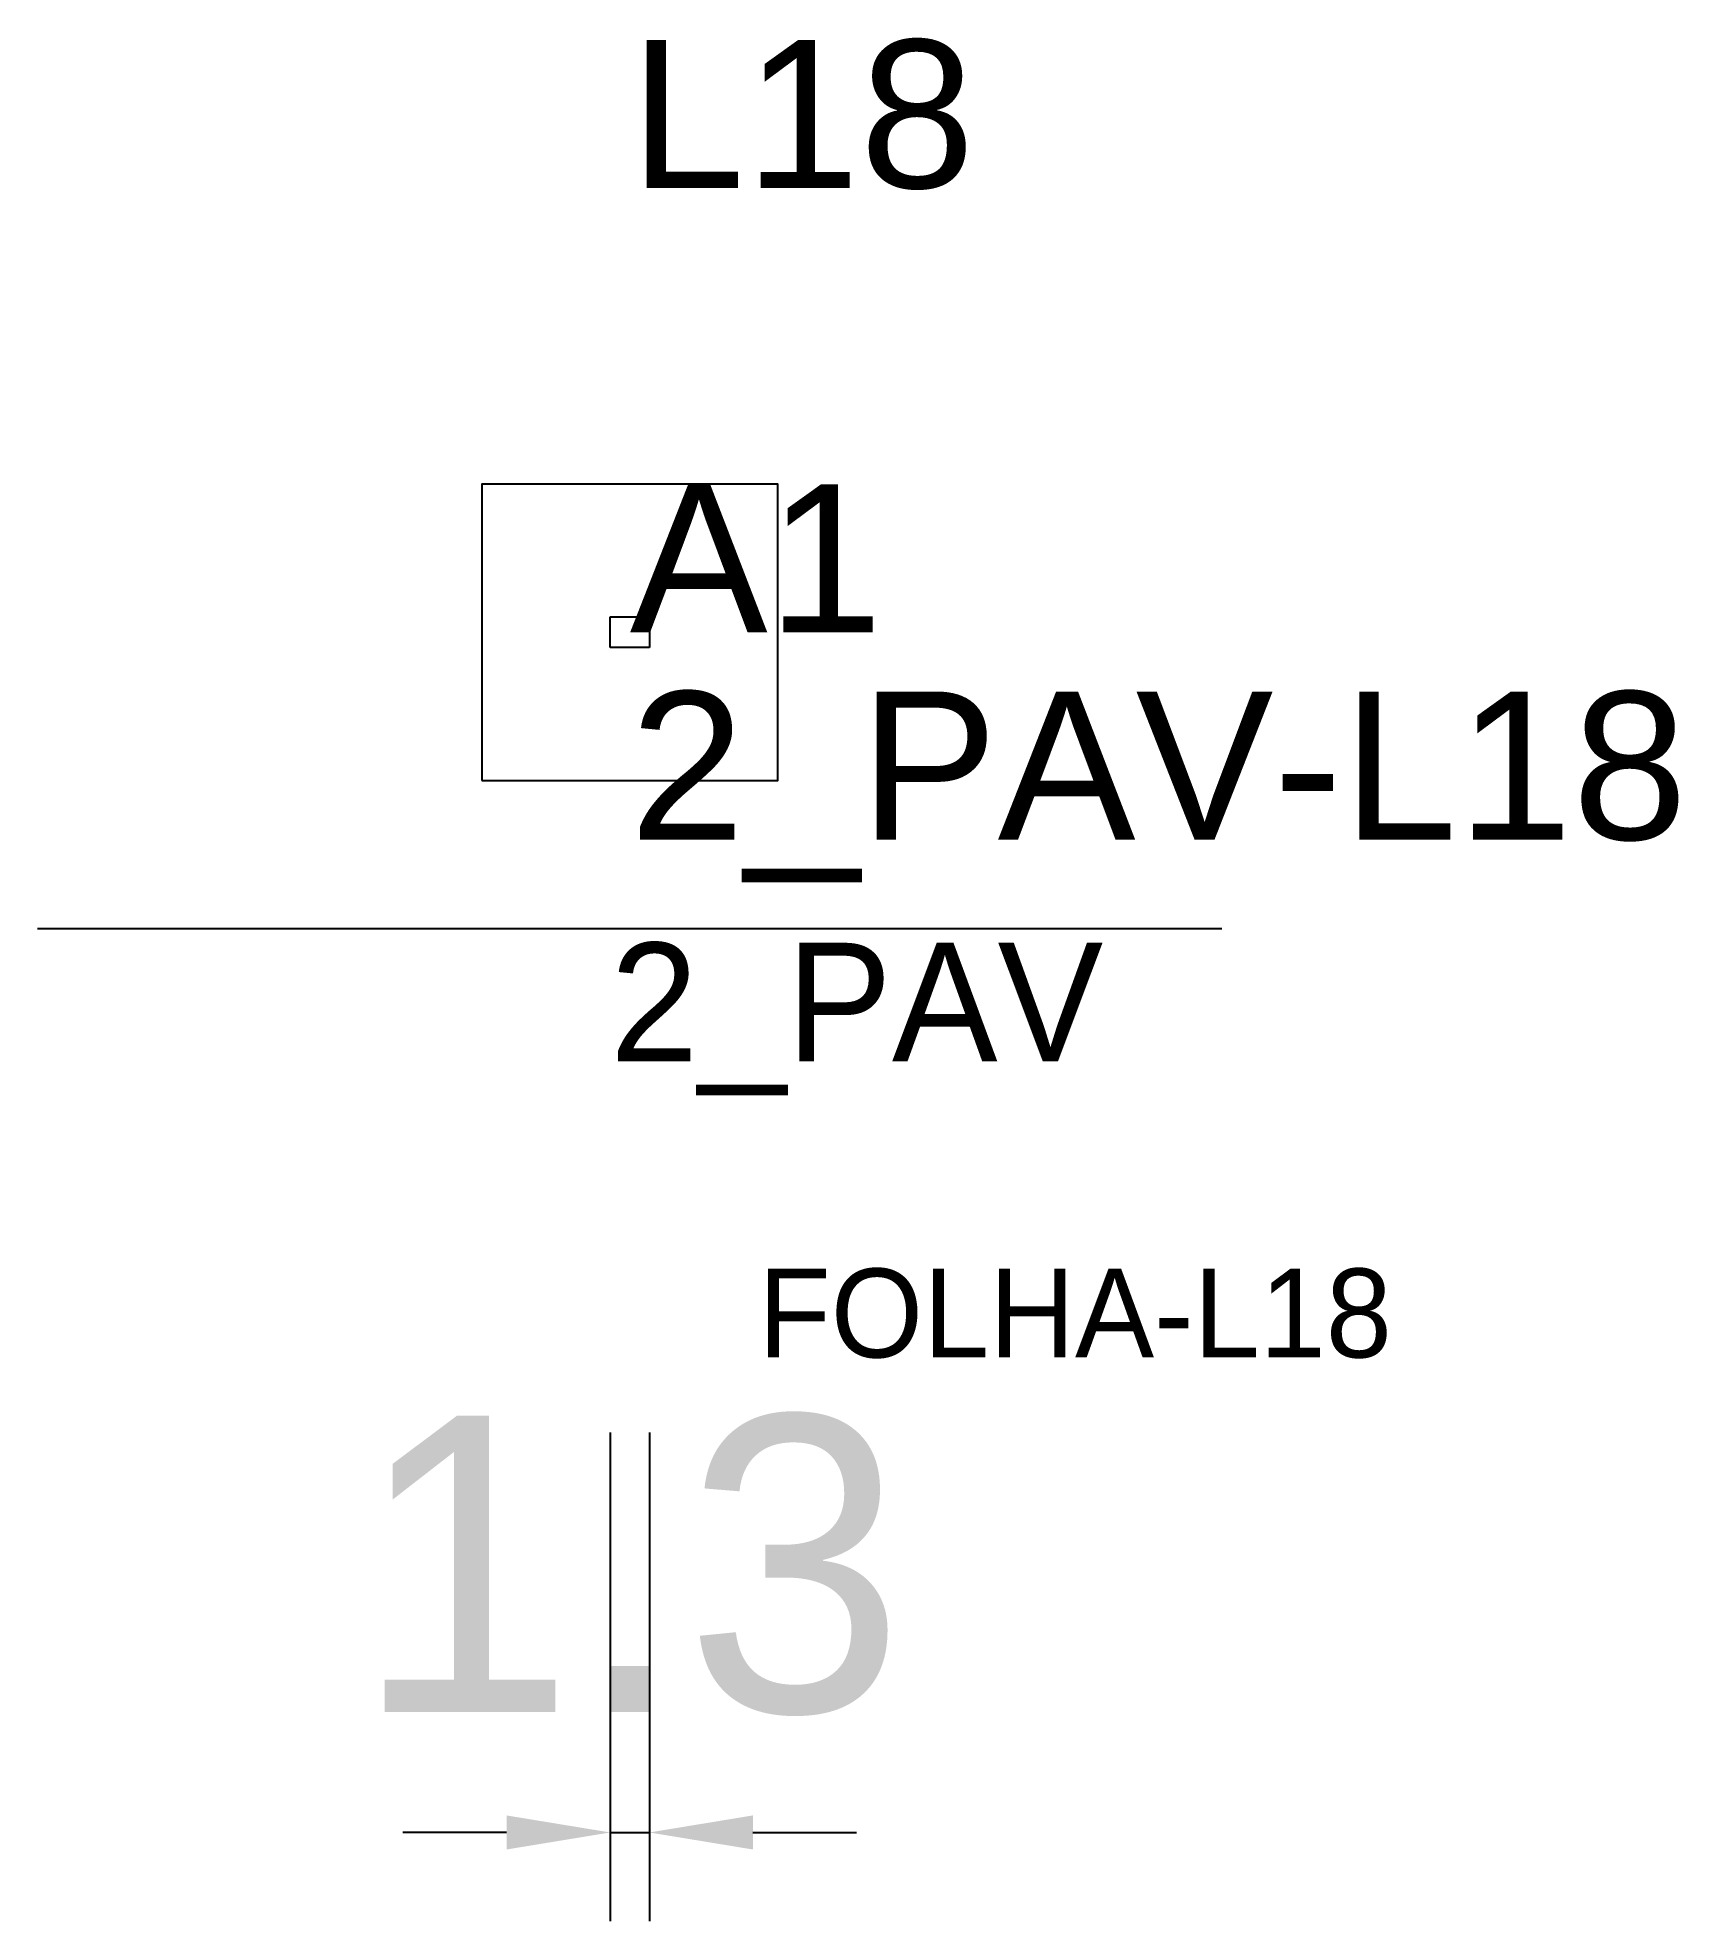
# Model space of a CAD drawing. Header units: metres. Extents: x 202.9 to 258.3, y 157.5 to 221.1.
import ezdxf

# ---------------------------------------------------------------- set-up
doc = ezdxf.new("R2010")
doc.units = ezdxf.units.M
for name, color, linetype in [('3', 3, 'CONTINUOUS'), ('AUX00', 7, 'CONTINUOUS'), ('COTA', 241, 'CONTINUOUS'), ('FOLHA', 255, 'CONTINUOUS'), ('Hachura', 251, 'CONTINUOUS'), ('NOMENCLATURA', 7, 'CONTINUOUS'), ('Nível', 160, 'CONTINUOUS'), ('Painéis', 200, 'CONTINUOUS'), ('Pilares', 5, 'CONTINUOUS'), ('SARR_2.2x7', 40, 'CONTINUOUS')]:
    doc.layers.add(name, color=color, linetype=linetype)
doc.styles.add('ARIAL', font='Arial.ttf')
doc.styles.add('STR_STANDARD', font='arial.ttf')
doc.dimstyles.new('EZ DXF', dxfattribs={"dimtxt": 10, "dimasz": 3.5, "dimexe": 3, "dimexo": 1.5, "dimgap": 1, "dimtad": 1, "dimdec": 1, "dimdsep": 46, "dimcen": 2.5, "dimazin": 3, "dimtfac": 1, "dimtmove": 0, "dimatfit": 3})

msp = doc.modelspace()

# ---------------------------------------------------------------- hatches: boundary and pattern name
at = {"layer": 'Hachura'}
h = msp.add_hatch(dxfattribs=at)
h.set_pattern_fill('ANSI31', scale=50)
h.paths.add_polyline_path([(222.2, 201.5), (223.523274, 201.5), (223.523274, 200.463494), (222.2, 200.463494)])
h = msp.add_hatch(dxfattribs=at)
h.set_pattern_fill('ANSI31', scale=50)
h.paths.add_polyline_path([(222.2, 201.5), (223.523274, 201.5), (223.523274, 200.463494), (222.2, 200.463494)])

# ---------------------------------------------------------------- linework, layer by layer
at = {"layer": 'Painéis', "color": 200}
for p, q in [((222.2, 201.5), (223.523274, 201.5)), ((222.2, 200.463494), (222.2, 201.5)), ((222.2, 201.5), (223.523274, 201.5)), ((222.2, 200.463494), (222.2, 201.5)), ((223.523274, 201.5), (223.523274, 200.463494)), ((223.523274, 201.5), (223.523274, 200.463494)), ((223.523274, 200.463494), (222.2, 200.463494)), ((223.523274, 200.463494), (222.2, 200.463494))]:
    msp.add_line(p, q, dxfattribs=at)
at = {"layer": 'Pilares'}
msp.add_lwpolyline([(217.861637, 195.981747), (227.861637, 195.981747), (227.861637, 205.981747), (217.861637, 205.981747)], close=True, dxfattribs=at)
msp.add_lwpolyline([(217.861637, 195.981747), (227.861637, 195.981747), (227.861637, 205.981747), (217.861637, 205.981747)], close=True, dxfattribs=at)
at = {"layer": 'SARR_2.2x7'}
msp.add_line((202.861637, 190.981747), (242.861637, 190.981747), dxfattribs=at)
msp.add_line((202.861637, 190.981747), (242.861637, 190.981747), dxfattribs=at)

# ---------------------------------------------------------------- texts
at = {"layer": '3', "style": 'STR_STANDARD'}
msp.add_text('A1', height=5, dxfattribs=at).set_placement((222.861637, 200.981747))
msp.add_text('A1', height=5, dxfattribs=at).set_placement((222.861637, 200.981747))
at = {"layer": 'AUX00', "style": 'STR_STANDARD'}
msp.add_text('2_PAV-L18', height=5, dxfattribs=at).set_placement((222.861637, 193.981747))
msp.add_text('2_PAV-L18', height=5, dxfattribs=at).set_placement((222.861637, 193.981747))
at = {"layer": 'FOLHA'}
msp.add_text('FOLHA-L18', height=3, dxfattribs=at).set_placement((227.2, 176.5))
msp.add_text('FOLHA-L18', height=3, dxfattribs=at).set_placement((227.2, 176.5))
at = {"layer": 'NOMENCLATURA', "insert": (222.861637, 220.981747), "char_height": 5, "attachment_point": 1, "style": 'ARIAL'}
msp.add_mtext('L18', dxfattribs=at)
msp.add_mtext('L18', dxfattribs=at)
at = {"layer": 'Nível'}
msp.add_text('2_PAV', height=4, dxfattribs=at).set_placement((222.2, 186.5))
msp.add_text('2_PAV', height=4, dxfattribs=at).set_placement((222.2, 186.5))

# ---------------------------------------------------------------- dimensions: what is measured, and where the dimension line sits
at = {"layer": 'COTA'}
msp.add_linear_dim(base=(222.2, 160.463494), p1=(222.2, 175.463494), p2=(223.523274, 175.463494), dimstyle='EZ DXF', dxfattribs=at).render()
msp.add_linear_dim(base=(222.2, 160.463494), p1=(222.2, 175.463494), p2=(223.523274, 175.463494), dimstyle='EZ DXF', dxfattribs=at).render()

doc.saveas('drawing.dxf')
